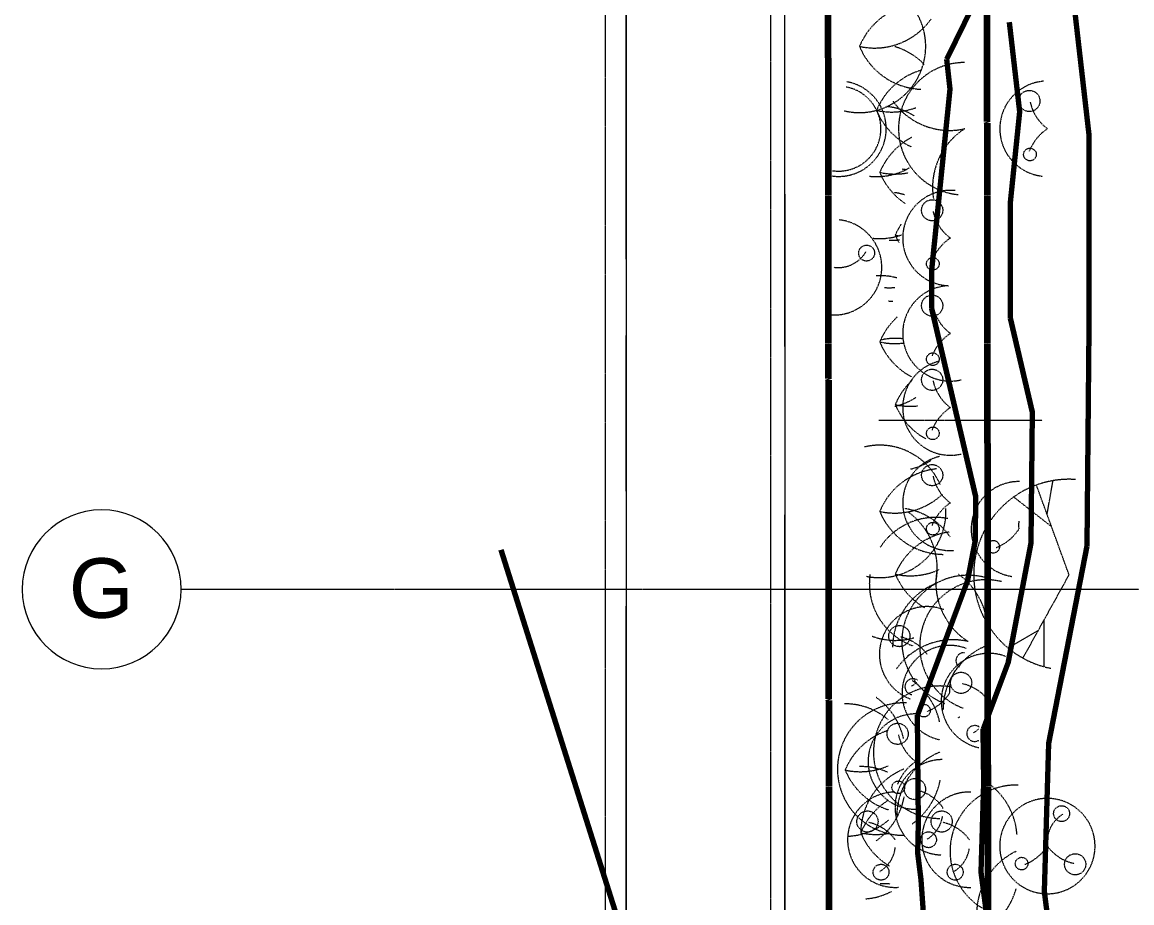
# Model space of a CAD drawing. Header units: inches. Extents: x -4294 to -464, y 9706 to 12475.
# Drawn here: x -4292.2 to -3873.3, y 10384.8 to 10717.3 of the extents above; entities that cross this region are included whole.
import ezdxf

# ---------------------------------------------------------------- set-up
doc = ezdxf.new("R2010")
doc.units = ezdxf.units.IN
doc.header["$MEASUREMENT"] = 0
for name, pattern in [('Aligning Line 1_8_', [0.25, 0.125, -0.125]), ('Dash', [0.25, 0.125, -0.125]), ('Double Dash 3_8_', [1, 0.375, -0.125, 0.125, -0.125, 0.125, -0.125]), ('Grid Line 1_2_', [0.875, 0.5, -0.125, 0.125, -0.125]), ('Hidden 1_8_', [0.1875, 0.125, -0.0625])]:
    doc.linetypes.add(name, pattern=pattern)
for name, color, linetype, lineweight in [('0-1', 7, 'Continuous', 5), ('0-4', 7, 'Continuous', 9), ('0-6', 147, 'Aligning Line 1_8_', 9), ('0-7', 165, 'Continuous', 5), ('A-DETL-GENF-HDLN-1', 9, 'Dash', 9), ('A-DETL-HDLN', 90, 'Hidden 1_8_', 9), ('C-PROP-LINE-1', 170, 'Double Dash 3_8_', 140), ('C-TOPO', 7, 'Continuous', 9), ('C-TOPO-MAJR-1', 130, 'Continuous', 70), ('G-ANNO-SYMB-1', 147, 'Aligning Line 1_8_', 9), ('S-GRID-1', 1, 'Grid Line 1_2_', 9), ('S-GRID-IDEN', 1, 'Continuous', 9), ('S-GRID-IDEN-1', 147, 'Continuous', 9)]:
    doc.layers.add(name, color=color, linetype=linetype, lineweight=lineweight)
doc.styles.add('Arial_1', font='arial.ttf', dxfattribs={"height": 22.5})

# ---------------------------------------------------------------- blocks, each defined once
blk = doc.blocks.new('CTR - 1st Phase - Unit Layouts_rvt-1-FLOOR PLAN - 1ST FLOOR')
at = {"layer": 'G-ANNO-SYMB-1'}
blk.add_line((-4009.53, 9846.28), (-4009.53, 12240.75), dxfattribs=at)
blk = doc.blocks.new('yew 26768 - yew 26768-V127-FLOOR PLAN - 1ST FLOOR')
at = {"layer": 'A-DETL-GENF-HDLN-1'}
for radius, start, end in [(18, 0, 169.7854), (16, 0, 169.782), (16, 351.9536, 0), (18, 352.2014, 0)]:
    blk.add_arc((0, 0), radius, start, end, dxfattribs=at)
blk = doc.blocks.new('lupin 26755 - lupin 26755-V153-FLOOR PLAN - 1ST FLOOR')
at = {"layer": 'A-DETL-GENF-HDLN-1'}
blk.add_circle((-5.36, 12.26), 3, dxfattribs=at)
for centre, radius, start, end in [((0, 0), 18, 0, 174.1634), ((-12.13, 1.52), 12.23, 352.8605, 59.0245), ((0, 0), 18, 354.1589, 0)]:
    blk.add_arc(centre, radius, start, end, dxfattribs=at)
blk = doc.blocks.new('fountain grass 26747 - fountain grass 26747-V154-FLOOR PLAN - 1ST FLOOR')
at = {"layer": 'A-DETL-GENF-HDLN-1'}
for centre, radius, start, end in [((-25.61, 5.7), 26.24, 347.4534, 54.5466), ((0, 0), 25, 0, 153.9274), ((10.02, 24.25), 26.24, 180.4534, 247.5466), ((-10.02, 24.25), 26.24, 292.4534, 357.5302), ((0, 0), 25, 346.6019, 0)]:
    blk.add_arc(centre, radius, start, end, dxfattribs=at)
blk = doc.blocks.new('fountain grass 26747 - fountain grass 26747-V155-FLOOR PLAN - 1ST FLOOR')
at = {"layer": 'A-DETL-GENF-HDLN-1'}
for centre, radius, start, end in [((0, 0), 25, 133.9285, 164.2115), ((10.02, 24.25), 26.24, 196.4234, 247.5466), ((-25.61, 5.7), 26.24, 347.4534, 20.3935), ((-10.02, 24.25), 26.24, 292.4534, 335.2326), ((0, 0), 25, 0, 30.0461), ((0, 0), 25, 353.9863, 0)]:
    blk.add_arc(centre, radius, start, end, dxfattribs=at)
blk = doc.blocks.new('lupin 26755 - lupin 26755-V156-FLOOR PLAN - 1ST FLOOR')
at = {"layer": 'A-DETL-GENF-HDLN-1'}
for centre, radius, start, end in [((0, 0), 18, 161.3793, 174.1631), ((-12.13, 1.52), 12.23, 352.8605, 11.9918), ((0, 0), 18, 0, 7.059), ((0, 0), 18, 354.159, 0)]:
    blk.add_arc(centre, radius, start, end, dxfattribs=at)
blk = doc.blocks.new('fountain grass 26747 - fountain grass 26747-V157-FLOOR PLAN - 1ST FLOOR')
at = {"layer": 'A-DETL-GENF-HDLN-1'}
for centre, radius, start, end in [((-25.61, -5.7), 26.24, 305.4534, 12.5466), ((22.14, 14.08), 26.24, 212.4534, 279.5466), ((0, 0), 25, 180.2782, 354.1621)]:
    blk.add_arc(centre, radius, start, end, dxfattribs=at)
blk = doc.blocks.new('lupin 26755 - lupin 26755-V158-FLOOR PLAN - 1ST FLOOR')
at = {"layer": 'A-DETL-GENF-HDLN-1'}
for centre, radius in [((-10.49, -6.87), 4), ((9.72, -6.62), 2.39)]:
    blk.add_circle(centre, radius, dxfattribs=at)
for centre, radius, start, end in [((-13.57, 9.88), 16.78, 282.0514, 323.9486), ((15.36, 10.23), 18.46, 213.6663, 248.3337), ((0, 0), 18, 184.6481, 354.1591)]:
    blk.add_arc(centre, radius, start, end, dxfattribs=at)
blk = doc.blocks.new('fountain grass 26747 - fountain grass 26747-V194-FLOOR PLAN - 1ST FLOOR')
at = {"layer": 'A-DETL-GENF-HDLN-1'}
for centre, radius, start, end in [((0, 0), 25, 13.2286, 33.44), ((-10.02, 24.25), 26.24, 292.4534, 331.9567), ((-25.61, 5.7), 26.24, 347.4534, 7.1171), ((0, 0), 25, 165.0446, 183.0025), ((10.02, 24.25), 26.24, 222.2689, 247.5466)]:
    blk.add_arc(centre, radius, start, end, dxfattribs=at)
blk = doc.blocks.new('lupin 26755 - lupin 26755-V195-FLOOR PLAN - 1ST FLOOR')
at = {"layer": 'A-DETL-GENF-HDLN-1'}
for centre, radius in [((-10.49, -6.87), 4), ((9.72, -6.62), 2.39)]:
    blk.add_circle(centre, radius, dxfattribs=at)
for centre, radius, start, end in [((0, 0), 18, 174.1631, 357.8281), ((-13.57, 9.88), 16.78, 282.0514, 323.9486), ((15.36, 10.23), 18.46, 213.6663, 248.3337)]:
    blk.add_arc(centre, radius, start, end, dxfattribs=at)
blk = doc.blocks.new('fountain grass 26747 - fountain grass 26747-V196-FLOOR PLAN - 1ST FLOOR')
at = {"layer": 'A-DETL-GENF-HDLN-1'}
for centre, radius, start, end in [((0, 0), 25, 13.2287, 32.6219), ((-10.02, 24.25), 26.24, 292.4534, 331.0564), ((-25.61, 5.7), 26.24, 347.4534, 6.3996), ((10.02, 24.25), 26.24, 223.0951, 247.5466), ((0, 0), 25, 173.7726, 193.2289)]:
    blk.add_arc(centre, radius, start, end, dxfattribs=at)
blk = doc.blocks.new('lupin 26755 - lupin 26755-V197-FLOOR PLAN - 1ST FLOOR')
at = {"layer": 'A-DETL-GENF-HDLN-1'}
for centre, radius in [((-10.49, -6.87), 4), ((9.72, -6.62), 2.39)]:
    blk.add_circle(centre, radius, dxfattribs=at)
for centre, radius, start, end in [((0, 0), 18, 186.5703, 0), ((-13.57, 9.88), 16.78, 282.0514, 323.9486), ((15.36, 10.23), 18.46, 213.6663, 248.3337), ((0, 0), 18, 0, 13.2281)]:
    blk.add_arc(centre, radius, start, end, dxfattribs=at)
blk = doc.blocks.new('fountain grass 26747 - fountain grass 26747-V198-FLOOR PLAN - 1ST FLOOR')
at = {"layer": 'A-DETL-GENF-HDLN-1'}
for centre, radius, start, end in [((0, 0), 25, 113.9531, 193.2288), ((10.02, 24.25), 26.24, 186.2539, 247.5466), ((-25.61, 5.7), 26.24, 347.4534, 43.1866), ((0, 0), 25, 0, 92.54), ((-10.02, 24.25), 26.24, 292.4534, 359.5466), ((0, 0), 25, 348.5205, 0)]:
    blk.add_arc(centre, radius, start, end, dxfattribs=at)
blk = doc.blocks.new('lupin 26755 - lupin 26755-V199-FLOOR PLAN - 1ST FLOOR')
at = {"layer": 'A-DETL-GENF-HDLN-1'}
for centre, radius in [((-10.49, -6.87), 4), ((9.72, -6.62), 2.39)]:
    blk.add_circle(centre, radius, dxfattribs=at)
for centre, radius, start, end in [((0, 0), 18, 193.2201, 0), ((-13.57, 9.88), 16.78, 282.0514, 323.9486), ((15.36, 10.23), 18.46, 213.6663, 248.3337), ((0, 0), 18, 0, 13.2282)]:
    blk.add_arc(centre, radius, start, end, dxfattribs=at)
blk = doc.blocks.new('fountain grass 26747 - fountain grass 26747-V200-FLOOR PLAN - 1ST FLOOR')
at = {"layer": 'A-DETL-GENF-HDLN-1'}
for centre, radius, start, end in [((0, 0), 25, 124.2435, 171.8155), ((10.02, 24.25), 26.24, 188.6607, 247.5466), ((-25.61, 5.7), 26.24, 347.4534, 24.3708), ((-10.02, 24.25), 26.24, 292.4534, 330.0141), ((0, 0), 25, 0, 16.3042), ((0, 0), 25, 339.6381, 0)]:
    blk.add_arc(centre, radius, start, end, dxfattribs=at)
blk = doc.blocks.new('lupin 26755 - lupin 26755-V201-FLOOR PLAN - 1ST FLOOR')
at = {"layer": 'A-DETL-GENF-HDLN-1'}
for centre, radius in [((-10.49, -6.87), 4), ((9.72, -6.62), 2.39)]:
    blk.add_circle(centre, radius, dxfattribs=at)
for centre, radius, start, end in [((0, 0), 18, 193.2201, 0), ((-13.57, 9.88), 16.78, 282.0514, 323.9486), ((15.36, 10.23), 18.46, 213.6663, 248.3337), ((0, 0), 18, 0, 4.0561)]:
    blk.add_arc(centre, radius, start, end, dxfattribs=at)
blk = doc.blocks.new('fountain grass 26747 - fountain grass 26747-V202-FLOOR PLAN - 1ST FLOOR')
at = {"layer": 'A-DETL-GENF-HDLN-1'}
for centre, radius, start, end in [((0, 0), 25, 148.8089, 174.162), ((10.02, 24.25), 26.24, 207.6379, 247.5466), ((-25.61, 5.7), 26.24, 347.4534, 11.1307), ((-10.02, 24.25), 26.24, 292.4534, 325.8307), ((0, 0), 25, 0, 19.5461), ((0, 0), 25, 354.162, 0)]:
    blk.add_arc(centre, radius, start, end, dxfattribs=at)
blk = doc.blocks.new('fountain grass 26747 - fountain grass 26747-V203-FLOOR PLAN - 1ST FLOOR')
at = {"layer": 'A-DETL-GENF-HDLN-1'}
for centre, radius, start, end in [((0, 0), 25, 170.2609, 174.162), ((10.02, 24.25), 26.24, 237.5393, 247.5466), ((-25.61, 5.7), 26.24, 347.4534, 351.1713), ((-10.02, 24.25), 26.24, 292.4534, 299.2603), ((0, 0), 25, 354.162, 358.0632)]:
    blk.add_arc(centre, radius, start, end, dxfattribs=at)
blk = doc.blocks.new('elm sapling fall 24458 - elm sapling fall 24458-V309-FLOOR PLAN - 1ST FLOOR')
at = {"layer": 'A-DETL-GENF-HDLN-1'}
for p, q in [((9.49, 17.12), (9.49, 34.73)), ((0, 0), (17.45, 31.49)), ((11.71, 21.13), (23.04, 27.67)), ((0, 0), (12.31, -33.83)), ((6.6, -18.13), (20.91, -29.31)), ((8.28, -22.76), (6.04, -35.49))]:
    blk.add_line(p, q, dxfattribs=at)
for start, end in [(360, 79.0244), (266.1533, 360)]:
    blk.add_arc((0, 0), 36, start, end, dxfattribs=at)
blk = doc.blocks.new('fountain grass 26747 - fountain grass 26747-V310-FLOOR PLAN - 1ST FLOOR')
at = {"layer": 'A-DETL-GENF-HDLN-1'}
for centre, radius, start, end in [((-25.61, 5.7), 26.24, 347.4534, 54.5466), ((0, 0), 25, 360, 159.6383), ((22.14, -14.08), 26.24, 80.4534, 147.5466), ((0, 0), 25, 343.7267, 360)]:
    blk.add_arc(centre, radius, start, end, dxfattribs=at)
blk = doc.blocks.new('fountain grass 26746 - fountain grass 26746-V311-FLOOR PLAN - 1ST FLOOR')
at = {"layer": 'A-DETL-GENF-HDLN-1'}
for centre, radius, start, end in [((0, 0), 25, 358.2669, 183.1686), ((-23.69, -11.28), 26.24, 25.4534, 92.5466), ((-7.03, 25.28), 26.24, 218.4534, 254.4506), ((4.35, 25.88), 26.24, 274.4522, 327.5466)]:
    blk.add_arc(centre, radius, start, end, dxfattribs=at)
blk = doc.blocks.new('lupin 26755 - lupin 26755-V312-FLOOR PLAN - 1ST FLOOR')
at = {"layer": 'A-DETL-GENF-HDLN-1'}
blk.add_circle((9.72, 6.62), 2.39, dxfattribs=at)
for centre, radius, start, end in [((0, 0), 18, 360, 81.8993), ((15.36, -10.23), 18.46, 111.6663, 146.3337), ((0, 0), 18, 269.401, 360), ((-12.13, -1.52), 12.23, 352.6802, 7.1395)]:
    blk.add_arc(centre, radius, start, end, dxfattribs=at)
blk = doc.blocks.new('fountain grass 26747 - fountain grass 26747-V313-FLOOR PLAN - 1ST FLOOR')
at = {"layer": 'A-DETL-GENF-HDLN-1'}
for centre, radius, start, end in [((0, 0), 25, 139.5116, 180.5483), ((10.02, 24.25), 26.24, 197.8256, 247.5466), ((-25.61, 5.7), 26.24, 347.4534, 24.0165), ((-10.02, 24.25), 26.24, 292.4534, 342.8177), ((0, 0), 25, 2.1118, 41.5193)]:
    blk.add_arc(centre, radius, start, end, dxfattribs=at)
blk = doc.blocks.new('fountain grass 26747 - fountain grass 26747-V314-FLOOR PLAN - 1ST FLOOR')
at = {"layer": 'A-DETL-GENF-HDLN-1'}
for centre, radius, start, end in [((0, 0), 25, 156.1397, 181.2607), ((10.02, 24.25), 26.24, 212.5448, 247.5466), ((-10.02, 24.25), 26.24, 292.4534, 329.4417), ((-25.61, 5.7), 26.24, 347.4534, 10.1241), ((0, 0), 25, 3.994, 27.7535)]:
    blk.add_arc(centre, radius, start, end, dxfattribs=at)
blk = doc.blocks.new('lupin 26755 - lupin 26755-V315-FLOOR PLAN - 1ST FLOOR')
at = {"layer": 'A-DETL-GENF-HDLN-1'}
for centre, radius in [((-10.49, -6.87), 4), ((9.72, -6.62), 2.39)]:
    blk.add_circle(centre, radius, dxfattribs=at)
for centre, radius, start, end in [((0, 0), 18, 180.2532, 0), ((-13.57, 9.88), 16.78, 282.0514, 323.9486), ((15.36, 10.23), 18.46, 213.6663, 248.3337), ((0, 0), 18, 0, 0.5491)]:
    blk.add_arc(centre, radius, start, end, dxfattribs=at)
blk = doc.blocks.new('lupin 26755 - lupin 26755-V316-FLOOR PLAN - 1ST FLOOR')
at = {"layer": 'A-DETL-GENF-HDLN-1'}
for centre, radius in [((-10.49, 6.87), 4), ((-5.36, -12.26), 3)]:
    blk.add_circle(centre, radius, dxfattribs=at)
for centre, radius, start, end in [((0, 0), 18, 90.5539, 268.3121), ((-13.57, -9.88), 16.78, 36.0514, 77.9486), ((-12.13, -1.52), 12.23, 300.9755, 351.5777), ((-12.13, -1.52), 12.23, 5.154, 7.1395)]:
    blk.add_arc(centre, radius, start, end, dxfattribs=at)
blk = doc.blocks.new('fountain grass 26747 - fountain grass 26747-V317-FLOOR PLAN - 1ST FLOOR')
at = {"layer": 'A-DETL-GENF-HDLN-1'}
for centre, radius, start, end in [((-25.61, 5.7), 26.24, 12.8191, 54.5466), ((0, 0), 25, 79.6902, 270.2583), ((10.02, -24.25), 26.24, 112.4534, 179.5466), ((-25.61, -5.7), 26.24, 305.4534, 349.4912)]:
    blk.add_arc(centre, radius, start, end, dxfattribs=at)
blk = doc.blocks.new('lupin 26755 - lupin 26755-V318-FLOOR PLAN - 1ST FLOOR')
at = {"layer": 'A-DETL-GENF-HDLN-1'}
for centre, radius in [((-10.49, 6.87), 4), ((9.72, 6.62), 2.39), ((-5.36, -12.26), 3)]:
    blk.add_circle(centre, radius, dxfattribs=at)
for centre, radius, start, end in [((0, 0), 18, 88.9606, 268.259), ((0, 0), 18, 360, 86.7338), ((-13.57, -9.88), 16.78, 36.0514, 77.9486), ((15.36, -10.23), 18.46, 111.6663, 142.9704), ((-12.13, -1.52), 12.23, 300.9755, 351.1666), ((0, 0), 18, 270.2139, 360)]:
    blk.add_arc(centre, radius, start, end, dxfattribs=at)
blk = doc.blocks.new('fountain grass 26747 - fountain grass 26747-V319-FLOOR PLAN - 1ST FLOOR')
at = {"layer": 'A-DETL-GENF-HDLN-1'}
for centre, radius, start, end in [((-25.61, 5.7), 26.24, 347.4534, 54.5466), ((0, 0), 25, 79.2177, 146.7892), ((0, 0), 25, 172.1569, 249.6324), ((10.02, -24.25), 26.24, 112.4534, 179.5466), ((-25.61, -5.7), 26.24, 305.4534, 306.8844)]:
    blk.add_arc(centre, radius, start, end, dxfattribs=at)
blk = doc.blocks.new('lupin 26755 - lupin 26755-V320-FLOOR PLAN - 1ST FLOOR')
at = {"layer": 'A-DETL-GENF-HDLN-1'}
blk.add_circle((-10.49, 6.87), 4, dxfattribs=at)
for centre, radius, start, end in [((0, 0), 18, 69.629, 257.8766), ((-13.57, -9.88), 16.78, 36.0514, 77.9486), ((-5.36, -12.26), 3, 54.466, 302.0331), ((-12.13, -1.52), 12.23, 300.9755, 312.8876)]:
    blk.add_arc(centre, radius, start, end, dxfattribs=at)
blk = doc.blocks.new('lupin 26755 - lupin 26755-V321-FLOOR PLAN - 1ST FLOOR')
at = {"layer": 'A-DETL-GENF-HDLN-1'}
blk.add_circle((-10.49, 6.87), 4, dxfattribs=at)
for centre, radius, start, end in [((0, 0), 18, 69.629, 249.6422), ((-13.57, -9.88), 16.78, 36.0514, 77.9486), ((-5.36, -12.26), 3, 54.4663, 264.5366), ((-12.13, -1.52), 12.23, 300.9755, 312.4591)]:
    blk.add_arc(centre, radius, start, end, dxfattribs=at)
blk = doc.blocks.new('fountain grass 26747 - fountain grass 26747-V322-FLOOR PLAN - 1ST FLOOR')
at = {"layer": 'A-DETL-GENF-HDLN-1'}
for centre, radius, start, end in [((-25.61, 5.7), 26.24, 347.4534, 54.5466), ((0, 0), 25, 76.4894, 249.6325), ((10.02, -24.25), 26.24, 112.4534, 179.5466), ((-25.61, -5.7), 26.24, 305.4534, 306.8845)]:
    blk.add_arc(centre, radius, start, end, dxfattribs=at)
blk = doc.blocks.new('lupin 26755 - lupin 26755-V323-FLOOR PLAN - 1ST FLOOR')
at = {"layer": 'A-DETL-GENF-HDLN-1'}
blk.add_circle((9.72, 6.62), 2.39, dxfattribs=at)
for centre, radius, start, end in [((0, 0), 18, 360, 78.0832), ((15.36, -10.23), 18.46, 111.6663, 146.3337), ((0, 0), 18, 249.6415, 360), ((-12.13, -1.52), 12.23, 312.4573, 7.1395), ((-5.36, -12.26), 3, 264.5325, 360), ((-5.36, -12.26), 3, 360, 54.4708)]:
    blk.add_arc(centre, radius, start, end, dxfattribs=at)
blk = doc.blocks.new('fountain grass 26747 - fountain grass 26747-V324-FLOOR PLAN - 1ST FLOOR')
at = {"layer": 'A-DETL-GENF-HDLN-1'}
for centre, radius, start, end in [((-25.61, 5.7), 26.24, 12.8198, 54.5466), ((0, 0), 25, 87.5612, 270.4354), ((10.02, -24.25), 26.24, 112.4534, 179.5466), ((-25.61, -5.7), 26.24, 305.4534, 349.4905)]:
    blk.add_arc(centre, radius, start, end, dxfattribs=at)
blk = doc.blocks.new('lupin 26755 - lupin 26755-V325-FLOOR PLAN - 1ST FLOOR')
at = {"layer": 'A-DETL-GENF-HDLN-1'}
for centre, radius in [((-10.49, 6.87), 4), ((-5.36, -12.26), 3)]:
    blk.add_circle(centre, radius, dxfattribs=at)
for centre, radius, start, end in [((0, 0), 18, 90.4428, 273.8451), ((-13.57, -9.88), 16.78, 36.0514, 77.9486), ((-12.13, -1.52), 12.23, 300.9755, 353.517)]:
    blk.add_arc(centre, radius, start, end, dxfattribs=at)
blk = doc.blocks.new('lupin 26755 - lupin 26755-V326-FLOOR PLAN - 1ST FLOOR')
at = {"layer": 'A-DETL-GENF-HDLN-1'}
for centre, radius in [((-10.49, 6.87), 4), ((-5.36, -12.26), 3)]:
    blk.add_circle(centre, radius, dxfattribs=at)
for centre, radius, start, end in [((0, 0), 18, 88.2718, 271.9918), ((-13.57, -9.88), 16.78, 36.0514, 77.9486), ((-12.13, -1.52), 12.23, 300.9755, 351.1646)]:
    blk.add_arc(centre, radius, start, end, dxfattribs=at)
blk = doc.blocks.new('fountain grass 26747 - fountain grass 26747-V336-FLOOR PLAN - 1ST FLOOR')
at = {"layer": 'A-DETL-GENF-HDLN-1'}
for centre, radius, start, end in [((0, 0), 25, 3.9941, 12.4921), ((0, 0), 25, 175.4791, 183.9948), ((10.02, 24.25), 26.24, 233.2451, 247.5466), ((-10.02, 24.25), 26.24, 292.4534, 309.9113), ((-25.61, 5.7), 26.24, 347.4534, 355.6794)]:
    blk.add_arc(centre, radius, start, end, dxfattribs=at)
blk = doc.blocks.new('CTR  - Topography_rvt-1-FLOOR PLAN - 1ST FLOOR')
at = {"layer": 'C-TOPO'}
for p, q in [((-4064.23, 10832.08), (-4064.23, 10627.86)), ((-4064.23, 10627.86), (-4064.23, 10832.08)), ((-4004.23, 10711.75), (-4004.23, 10781.04)), ((-4004.23, 10711.75), (-4004.23, 10781.04)), ((-4004.23, 10652.43), (-4004.23, 10711.75)), ((-4004.23, 10652.43), (-4004.23, 10711.75)), ((-4004.23, 10652.43), (-4004.23, 10594.89)), ((-4004.23, 10594.89), (-4004.23, 10652.43)), ((-4064.23, 10627.86), (-4064.23, 10599.04)), ((-4064.23, 10627.86), (-4064.23, 10599.04)), ((-4064.23, 10599.04), (-4064.23, 10571.08)), ((-4064.23, 10571.08), (-4064.23, 10599.04)), ((-4004.23, 10594.89), (-4004.23, 10531.34)), ((-4004.23, 10594.89), (-4004.23, 10531.34)), ((-4064.23, 10540.2), (-4064.23, 10571.08)), ((-4064.23, 10571.08), (-4064.23, 10540.2)), ((-4064.23, 10540.2), (-4064.23, 10515.41)), ((-4064.23, 10540.2), (-4064.23, 10515.41)), ((-4004.23, 10480.32), (-4004.23, 10531.34)), ((-4004.23, 10531.34), (-4004.23, 10480.32)), ((-4064.23, 10515.41), (-4064.23, 10496.88)), ((-4064.23, 10515.41), (-4064.23, 10496.88)), ((-4064.23, 10496.88), (-4064.23, 10462.74)), ((-4064.23, 10462.74), (-4064.23, 10496.88)), ((-4004.23, 10480.32), (-4004.23, 10442.17)), ((-4004.23, 10442.17), (-4004.23, 10480.32)), ((-4064.23, 10462.74), (-4064.23, 10369.02)), ((-4064.23, 10369.02), (-4064.23, 10462.74)), ((-4004.23, 10371.92), (-4004.23, 10442.17)), ((-4004.23, 10442.17), (-4004.23, 10371.92))]:
    blk.add_line(p, q, dxfattribs=at)
at = {"layer": 'C-TOPO-MAJR-1'}
for p, q in [((-3889.33, 10674.82), (-3895.87, 10731.31)), ((-3889.33, 10601.9), (-3889.33, 10674.82)), ((-3919.06, 10605.54), (-3919.06, 10649.29)), ((-3948.8, 10609.17), (-3948.8, 10623.75)), ((-3890.18, 10519.66), (-3889.33, 10601.9)), ((-3904.59, 10445.05), (-3890.18, 10519.66)), ((-4064.23, 10369.02), (-4111.32, 10518.12)), ((-3906.29, 10389.1), (-3904.59, 10445.05)), ((-3899.51, 10338.22), (-3906.29, 10389.09))]:
    blk.add_line(p, q, dxfattribs=at)
at = {"layer": 'C-TOPO-MAJR-1', "flags": 128}
for points in [[(-3943.12, 10703.3), (-3919.72, 10751.13), (-3919.72, 10761.61), (-3926.88, 10803.99)], [(-3919.06, 10649.29), (-3915.57, 10683.41), (-3919.5, 10717.31)], [(-3948.8, 10623.75), (-3941.81, 10692.01), (-3943.12, 10703.3)], [(-3954.17, 10455.64), (-3935.17, 10506.83), (-3932.29, 10521.75), (-3932.12, 10538.2), (-3948.8, 10609.17)], [(-3929.38, 10450.35), (-3919.88, 10475.94), (-3911.23, 10520.71), (-3910.73, 10570.05), (-3919.06, 10605.54)], [(-3954.13, 10403.73), (-3953.79, 10414.92), (-3954.17, 10455.64)], [(-3930.21, 10396.41), (-3929.19, 10429.99), (-3929.38, 10450.35)], [(-3946.95, 10310.17), (-3952.77, 10393.55), (-3954.13, 10403.73)], [(-3923.23, 10324.2), (-3926.14, 10365.89), (-3930.21, 10396.41)]]:
    blk.add_lwpolyline(points, dxfattribs=at)
at = {"layer": '0-4'}
for name, p, rotation in [('fountain grass 26747 - fountain grass 26747-V154-FLOOR PLAN - 1ST FLOOR', (-3976.09, 10708.18), 270), ('fountain grass 26747 - fountain grass 26747-V155-FLOOR PLAN - 1ST FLOOR', (-3969.67, 10684.02), 270), ('fountain grass 26747 - fountain grass 26747-V157-FLOOR PLAN - 1ST FLOOR', (-3936.36, 10677.08), 270), ('yew 26768 - yew 26768-V127-FLOOR PLAN - 1ST FLOOR', (-3984.01, 10677.08), 270), ('lupin 26755 - lupin 26755-V158-FLOOR PLAN - 1ST FLOOR', (-3905.12, 10677.08), 270), ('fountain grass 26747 - fountain grass 26747-V202-FLOOR PLAN - 1ST FLOOR', (-3968.45, 10660.61), 270), ('fountain grass 26747 - fountain grass 26747-V203-FLOOR PLAN - 1ST FLOOR', (-3962.58, 10636.93), 270), ('lupin 26755 - lupin 26755-V156-FLOOR PLAN - 1ST FLOOR', (-3964.88, 10635.06), 270), ('lupin 26755 - lupin 26755-V195-FLOOR PLAN - 1ST FLOOR', (-3941.79, 10635.81), 270), ('lupin 26755 - lupin 26755-V153-FLOOR PLAN - 1ST FLOOR', (-3985.67, 10624.77), 270), ('fountain grass 26747 - fountain grass 26747-V194-FLOOR PLAN - 1ST FLOOR', (-3968.45, 10596.61), 270), ('lupin 26755 - lupin 26755-V197-FLOOR PLAN - 1ST FLOOR', (-3941.79, 10599.81), 270), ('fountain grass 26747 - fountain grass 26747-V196-FLOOR PLAN - 1ST FLOOR', (-3962.58, 10572.93), 270), ('lupin 26755 - lupin 26755-V199-FLOOR PLAN - 1ST FLOOR', (-3941.79, 10571.81), 270), ('fountain grass 26747 - fountain grass 26747-V198-FLOOR PLAN - 1ST FLOOR', (-3968.45, 10532.61), 270), ('lupin 26755 - lupin 26755-V201-FLOOR PLAN - 1ST FLOOR', (-3941.79, 10535.81), 270), ('lupin 26755 - lupin 26755-V312-FLOOR PLAN - 1ST FLOOR', (-3915.93, 10525.88), 180), ('elm sapling fall 24458 - elm sapling fall 24458-V309-FLOOR PLAN - 1ST FLOOR', (-3896.99, 10508.73), 180), ('fountain grass 26747 - fountain grass 26747-V200-FLOOR PLAN - 1ST FLOOR', (-3962.58, 10508.93), 270), ('fountain grass 26747 - fountain grass 26747-V310-FLOOR PLAN - 1ST FLOOR', (-3935.11, 10483.51), 89.99999999999982), ('lupin 26755 - lupin 26755-V323-FLOOR PLAN - 1ST FLOOR', (-3942.04, 10464.01), 180), ('fountain grass 26747 - fountain grass 26747-V313-FLOOR PLAN - 1ST FLOOR', (-3981.5, 10434.97), 270), ('lupin 26755 - lupin 26755-V315-FLOOR PLAN - 1ST FLOOR', (-3954.84, 10438.16), 270), ('fountain grass 26747 - fountain grass 26747-V314-FLOOR PLAN - 1ST FLOOR', (-3975.63, 10411.28), 270), ('fountain grass 26746 - fountain grass 26746-V311-FLOOR PLAN - 1ST FLOOR', (-3916.91, 10404.3), 89.99999999999982), ('lupin 26755 - lupin 26755-V318-FLOOR PLAN - 1ST FLOOR', (-3905.16, 10406.25), 180), ('fountain grass 26747 - fountain grass 26747-V336-FLOOR PLAN - 1ST FLOOR', (-3966.67, 10367.02), 270)]:
    blk.add_blockref(name, p, dxfattribs=dict(at, rotation=rotation))
for name, p in [('fountain grass 26747 - fountain grass 26747-V319-FLOOR PLAN - 1ST FLOOR', (-3947.38, 10505.34)), ('fountain grass 26747 - fountain grass 26747-V322-FLOOR PLAN - 1ST FLOOR', (-3928.35, 10481.81)), ('lupin 26755 - lupin 26755-V321-FLOOR PLAN - 1ST FLOOR', (-3950.57, 10478.67)), ('lupin 26755 - lupin 26755-V320-FLOOR PLAN - 1ST FLOOR', (-3927.24, 10461.02)), ('fountain grass 26747 - fountain grass 26747-V317-FLOOR PLAN - 1ST FLOOR', (-3945.81, 10441.7)), ('fountain grass 26747 - fountain grass 26747-V324-FLOOR PLAN - 1ST FLOOR', (-3959.41, 10435.32)), ('lupin 26755 - lupin 26755-V316-FLOOR PLAN - 1ST FLOOR', (-3944.69, 10420.91)), ('lupin 26755 - lupin 26755-V325-FLOOR PLAN - 1ST FLOOR', (-3962.6, 10408.66)), ('lupin 26755 - lupin 26755-V326-FLOOR PLAN - 1ST FLOOR', (-3934.6, 10408.66))]:
    blk.add_blockref(name, p, dxfattribs=at)
blk = doc.blocks.new('Family - ___-1878357-FLOOR PLAN - 1ST FLOOR')
at = {"layer": 'C-PROP-LINE-1'}
for p, q in [((-3989.61, 12268.69), (-3987.01, 9767.34)), ((-3929.52, 12184.69), (-3927.1, 9853.17))]:
    blk.add_line(p, q, dxfattribs=at)
blk = doc.blocks.new('Grid - Grid Head - Circle-50561-FLOOR PLAN - 1ST FLOOR')
at = {"layer": 'S-GRID-IDEN-1'}
for start, end in [(360, 180), (180, 360)]:
    blk.add_arc((0, 0), 0.25, start, end, dxfattribs=at)
blk = doc.blocks.new('CTR - 1st Phase - Shell_rvt-1-FLOOR PLAN - 1ST FLOOR')
at = {"layer": 'G-ANNO-SYMB-1'}
blk.add_line((-4071.96, 9706.24), (-4071.96, 12363.36), dxfattribs=at)
at = {"layer": 'S-GRID-1'}
blk.add_line((-464.45, 10503.19), (-4232.19, 10503.19), dxfattribs=at)
at = {"layer": '0-6'}
blk.add_blockref('Family - ___-1878357-FLOOR PLAN - 1ST FLOOR', (0, 0), dxfattribs=at)
at = {"layer": '0-7', "xscale": 120, "yscale": 120, "zscale": 120, "rotation": 89.9999999999999}
blk.add_blockref('Grid - Grid Head - Circle-50561-FLOOR PLAN - 1ST FLOOR', (-4262.19, 10503.19), dxfattribs=at)
at = {"layer": 'S-GRID-IDEN', "insert": (-4274.57, 10514.92), "char_height": 22.5, "width": 29.9212, "attachment_point": 1, "style": 'Arial_1'}
blk.add_mtext('G', dxfattribs=at)

msp = doc.modelspace()

# ---------------------------------------------------------------- linework, layer by layer
at = {"layer": 'A-DETL-HDLN'}
msp.add_line((-3968.81466, 10567.04056), (-3907.07694, 10567.04056), dxfattribs=at)

# ---------------------------------------------------------------- block references
at = {"layer": '0-1'}
for name in ['CTR - 1st Phase - Shell_rvt-1-FLOOR PLAN - 1ST FLOOR', 'CTR  - Topography_rvt-1-FLOOR PLAN - 1ST FLOOR', 'CTR - 1st Phase - Unit Layouts_rvt-1-FLOOR PLAN - 1ST FLOOR']:
    msp.add_blockref(name, (0, 0), dxfattribs=at)

doc.saveas('drawing.dxf')
